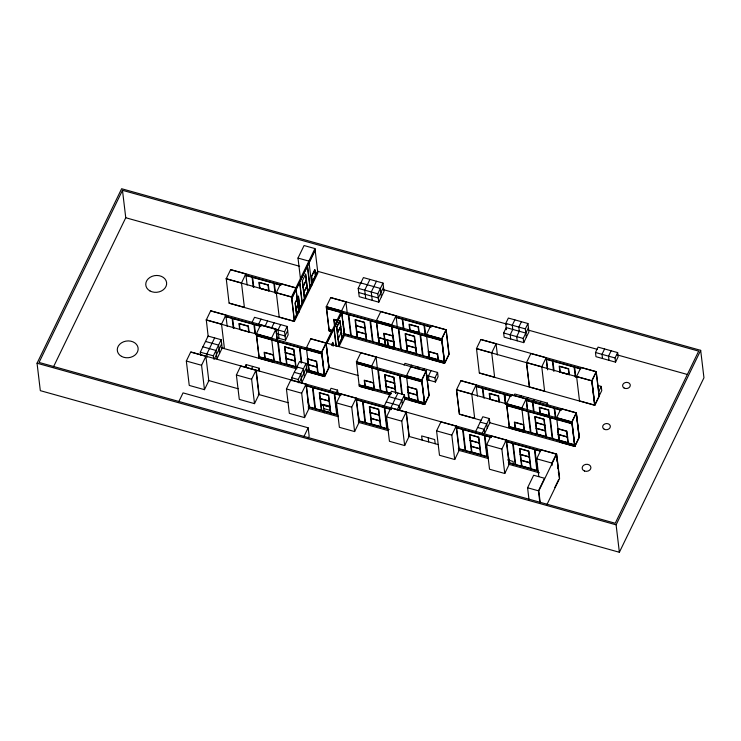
<?xml version="1.0" encoding="UTF-8"?>
<svg xmlns="http://www.w3.org/2000/svg" width="741" height="741" viewBox="0 0 741 741"><rect width="100%" height="100%" fill="white"/><g stroke="black" fill="none" stroke-linecap="round" stroke-linejoin="round"><path stroke-width="1.11" d="M37.05 363.22L121.626 188.733L700.68 350.345L703.95 377.78L619.374 552.267L40.32 390.655L37.05 363.22L616.104 524.832L619.374 552.267M122.478 190.307L39.051 362.442L615.243 523.257L698.68 351.123L122.478 190.307L125.757 217.743L53.38 367.064M186.334 361.034L190.678 352.086L205.905 356.338L208.814 380.726L204.479 389.673L189.242 385.422L186.334 361.034L201.571 365.285L204.479 389.673M208.202 336.646L206.294 319.862L210.629 310.914L225.866 315.166L227.181 326.253M300.513 279.135L298.002 258.072L304.079 245.54L314.953 248.578L291.528 296.909L294.362 321.446L229.089 303.226L226.246 278.69L230.59 269.743L245.817 273.994L247.142 285.081M200.681 355.328L200.302 352.188L208.11 336.081L221.17 339.721L222.17 348.085L216.965 358.82L215.964 350.465L202.904 346.816M178.59 402.094L183.046 392.887L308.173 427.807L309.164 436.171L308.173 438.218M214.64 337.896L206.832 354.013L207.211 357.143M201.571 365.285L205.905 356.338M222.254 347.9L224.43 348.502L221.522 324.113L225.866 315.166M229.154 303.078L244.391 307.33L241.483 282.942L245.817 273.994M213.732 358.968L213.362 355.828L221.17 339.721M214.297 359.116L221.67 343.898M251.912 322.687L254.515 317.315L287.156 326.429L288.156 334.793L285.554 340.156L276.847 337.729M258.442 324.512L261.045 319.139M236.388 375.002L240.723 366.054L255.96 370.305L258.868 394.694L254.524 403.641L239.297 399.39L236.388 375.002L251.616 379.253L254.524 403.641M274.485 362.469L259.248 358.218L256.34 333.83L260.684 324.882L275.911 329.134L277.236 340.221M314.953 248.578L317.861 272.966L294.436 321.298L279.209 317.046L276.3 292.658L280.635 283.71L295.872 287.962L298.771 312.35M244.863 367.295L246.16 364.609L259.22 368.249L259.591 371.389M267.575 320.964L264.972 326.336L261.712 325.419M251.394 369.111L252.69 366.425M274.105 322.78L271.502 328.152L284.553 331.801L285.554 340.156M251.616 379.253L255.96 370.305M274.411 362.618L271.577 338.081L275.911 329.134M291.769 298.16L315.129 249.976M291.806 298.503L299.605 282.451L302.096 303.356L294.307 319.408M315.175 250.328L307.571 265.982L310.081 286.887L317.667 271.234M257.914 370.935L259.22 368.249M280.635 324.604L278.032 329.977L279.024 338.341M302.986 286.758L306.366 279.792M303.013 286.989L306.394 280.024M284.553 331.801L287.156 326.429M295.798 308.821L299.169 301.865M303.68 292.565L307.052 285.6M295.826 309.053L299.197 302.096M303.708 292.797L307.08 285.831M287.656 330.606L285.053 335.979L276.347 333.552M294.344 319.76L317.713 271.577M292.074 380.828L291.695 377.697L299.503 361.589L306.033 363.405L307.033 371.769L301.828 382.513L300.827 374.149L294.297 372.325M286.434 388.969L290.768 380.022L306.005 384.273L308.914 408.661L304.57 417.609L289.342 413.358L286.434 388.969L301.67 393.221L304.57 417.609M306.394 347.798L310.729 338.85L325.957 343.102L328.865 367.49L324.53 376.437L309.293 372.186L306.394 347.798L321.622 352.049L324.53 376.437M331.431 331.625L329.254 331.014L326.346 306.626L330.681 297.678L345.917 301.93L347.242 313.017M298.595 382.652L298.225 379.522L306.033 363.405M299.16 382.801L306.533 367.592M301.67 393.221L306.005 384.273M321.622 352.049L325.957 343.102M345.917 301.93L326.031 342.953L328.939 367.341M326.716 343.305L341.851 312.091M326.725 343.704L333.978 328.763M358.209 288.342L363.414 277.597L382.995 283.062L383.995 291.426L378.79 302.171L359.2 296.696L358.209 288.342L377.79 293.806L378.79 302.171M331.431 345.297L332.866 342.342L333.228 345.362M337.34 333.117L340.684 326.207M331.885 344.658L332.765 342.833L333.163 346.186M337.368 333.348L340.712 326.438M338.063 339.156L341.379 332.014M369.935 279.422L364.729 290.157L365.73 298.521M338.155 346.167L344.185 333.737L341.684 312.832L334.154 328.365L336.266 345.973M338.368 346.177L344.426 333.691M338.97 346.649L344.482 335.265L341.573 310.877L326.346 306.626M376.465 281.237L371.26 291.982L372.26 300.346M303.708 437.014L308.173 427.807M329.726 390.979L331.032 388.293L337.553 390.118L338.053 394.295M377.79 293.806L382.995 283.062M383.495 287.249L378.29 297.984L358.7 292.519M336.257 392.795L337.553 390.118M336.479 402.937L340.823 393.99L356.05 398.241L358.959 422.629L354.624 431.577L339.387 427.325L336.479 402.937L351.716 407.189L354.624 431.577M390.257 394.953L359.274 386.311L356.44 361.765L360.774 352.818L376.011 357.069L371.667 366.017L374.575 390.405L359.348 386.163M376.391 320.594L380.735 311.646L395.963 315.898L391.628 324.845L394.536 349.243L379.299 344.991L376.391 320.594L391.628 324.845M351.716 407.189L356.05 398.241M384.042 406.448L391.415 391.239L404.475 394.879L404.966 399.066L399.76 409.801L399.269 405.623L386.209 401.974M404.067 365.128L404.938 363.34L437.579 372.454L438.079 376.632L435.476 382.004L426.77 379.577M390.572 408.272L397.945 393.054M410.597 366.952L411.468 365.165M386.533 416.905L390.868 407.958L406.105 412.209L409.004 436.597L404.669 445.554L389.442 441.303L386.533 416.905L401.761 421.157L404.669 445.554M406.485 375.743L410.829 366.786L426.056 371.037L421.722 379.985L424.63 404.382L409.393 400.131L406.485 375.743L421.722 379.985M426.445 334.571L430.78 325.614L446.008 329.865L441.673 338.822L444.581 363.21L429.354 358.959L426.445 334.571L441.673 338.822M397.093 410.097L404.475 394.879M417.127 368.777L417.989 366.99M423.648 370.593L424.519 368.805M401.761 421.157L406.105 412.209M431.049 370.63L428.446 376.002L428.946 380.179M435.476 382.004L434.976 377.817L437.579 372.454M424.63 404.382L428.965 395.425L426.131 370.889L310.803 338.702M445.063 362.21L448.916 354.254L446.082 329.717L330.755 297.53M436.579 430.882L440.914 421.925L456.15 426.177L459.059 450.565L454.715 459.522L439.487 455.27L436.579 430.882L451.806 435.134L454.715 459.522M476.102 385.005L471.767 393.962L474.675 418.35L459.439 414.099L456.53 389.71L460.874 380.754L476.102 385.005L477.426 396.092M476.417 348.687L591.744 380.874L594.653 405.262L479.325 373.075L476.491 348.539L480.826 339.582L496.062 343.833L497.387 354.92M506.501 329.689L505.751 323.419L508.354 318.056L527.944 323.521L528.935 331.875L523.73 342.62L504.149 337.155L503.648 332.978L506.251 327.605L525.832 333.07M451.806 435.134L456.15 426.177M479.399 372.927L494.627 377.178L491.718 352.79L496.062 343.833M514.884 319.871L512.281 325.243L512.781 329.421L510.178 334.793L510.679 338.98M521.414 321.696L518.811 327.068L519.311 331.246L516.709 336.618L517.199 340.795M475.435 431.957L482.808 416.748L489.338 418.563L489.838 422.75L484.633 433.485L484.132 429.308L477.602 427.483M526.332 337.248L525.341 328.884L527.944 323.521M523.73 342.62L523.229 338.442L528.435 327.698M481.965 433.781L489.338 418.563M486.624 444.85L490.968 435.893L506.196 440.145L509.104 464.533L504.769 473.49L489.532 469.238L486.624 444.85L501.861 449.102L504.769 473.49M524.721 432.318L509.493 428.066L506.585 403.678L510.92 394.721L526.156 398.973L527.472 410.06M544.681 391.146L529.445 386.895L526.536 362.506L530.88 353.55L546.108 357.801L547.432 368.888M513.958 395.805L514.828 394.008L547.469 403.123L547.71 405.216M520.488 397.621L521.349 395.833M501.861 449.102L506.196 440.145M524.647 432.466L521.812 407.93L526.156 398.973M544.607 391.294L541.773 366.758L546.108 357.801M527.018 399.445L527.879 397.658M533.539 401.27L534.409 399.473M540.069 403.085L540.939 401.298M546.599 404.91L547.469 403.123M538.79 476.556L536.679 458.818L541.013 449.861L556.241 454.113L556.51 456.336M579.11 437.329L574.775 446.286L559.538 442.034L556.63 417.646L560.965 408.689L576.202 412.941L578.98 436.227M599.061 396.157L594.727 405.114L579.499 400.862L576.591 376.474L580.925 367.517L596.153 371.769L598.932 395.055M529.037 499.971L527.583 487.773L533.65 475.25L544.533 478.278L538.457 490.811L539.911 503.009M595.468 352.503L598.07 347.131L617.651 352.596L618.151 356.782L615.549 362.154L595.968 356.68L595.468 352.503L615.049 357.968L615.549 362.154M604.6 348.955L601.998 354.328L602.498 358.505M552.175 465.283L551.906 463.069L556.241 454.113M574.775 446.286L571.867 421.898L576.202 412.941M594.727 405.114L591.818 380.726L596.153 371.769M596.338 371.825L592.003 380.772L594.912 405.16L599.247 396.213L596.227 371.621L480.9 339.434M611.13 350.78L608.528 356.143L609.019 360.33M598.654 391.794L601.257 386.422L597.996 385.515M615.049 357.968L617.651 352.596M554.814 487.458L558.668 479.501M599.154 395.972L601.757 390.609L601.257 386.422M546.691 505.066L559.585 478.454L556.676 454.066L538.818 490.913L540.272 503.111M616.104 524.832L700.68 350.345M298.002 258.072L308.886 261.11L311.794 285.498M360.811 282.969L380.392 288.434L381.393 296.798M505.751 323.419L525.341 328.884M125.757 217.743L299.614 266.269M317.444 271.243L360.913 283.377M383.208 289.592L506.918 324.123M529.204 330.347L597.19 349.317M617.253 354.92L687.463 374.511M503.648 332.978L523.229 338.442M230.664 269.594L295.937 287.814L298.845 312.202M245.206 275.004L280.617 284.877M396.463 317.213L430.762 326.781M545.496 358.811L580.907 368.685M245.716 275.476L252.088 277.245L253.265 287.156M280.922 285.294L274.383 283.479L275.569 293.38M395.861 317.389L402.233 319.149L403.41 329.06M431.067 327.198L424.528 325.382L425.584 334.191M546.006 359.292L552.378 361.062L553.555 370.972M574.673 367.295L580.12 368.805M226.246 278.69L241.483 282.942M259.609 288.101L269.039 290.731M276.3 292.658L291.528 296.909M409.754 330.004L419.184 332.644M476.491 348.539L491.718 352.79M526.536 362.506L541.773 366.758M559.89 371.917L569.329 374.548M576.591 376.474L591.818 380.726M226.181 278.838L291.454 297.058M326.438 308.182L441.766 340.36M326.475 308.534L348.242 314.592L350.734 335.506L343.111 333.385M348.779 314.758L370 320.668L372.491 341.582L351.271 335.664L348.789 314.749M441.812 340.712L420.592 334.793L423.083 355.699L444.304 361.617M337.915 320.483L333.719 319.306L334.441 325.345M355.754 325.456L365.183 328.087M405.799 339.424L415.229 342.055M337.377 320.557L334.117 319.64L334.775 325.216M355.782 325.688L365.211 328.319M392.869 336.043L384.162 333.607L384.829 339.183M405.827 339.656L415.256 342.296M356.449 331.264L365.878 333.895M378.206 337.34L393.888 341.712M406.494 345.232L415.923 347.862M356.477 331.496L365.906 334.126M393.916 341.953L378.595 337.674L379.262 343.25L394.221 347.418M406.522 345.463L415.951 348.094M328.967 329.439L332.237 330.338M329.013 329.782L332.339 330.699M344.5 334.108L444.341 361.96M331.394 331.783L329.18 331.171L326.272 306.774L441.599 338.97L444.507 363.359L343.565 335.182M210.703 310.766L275.985 328.985L277.31 340.073M460.948 380.605L576.276 412.793L579.184 437.181M266.065 326.633L270.409 327.846M225.255 316.175L260.665 326.049M476.602 386.32L510.91 395.889M525.545 399.983L560.956 409.856M225.764 316.648L232.128 318.417L233.304 328.328M232.674 318.584L253.894 324.493L254.941 333.302M260.962 326.466L254.432 324.651L255.608 334.552M476 386.496L482.372 388.265L483.419 397.074M504.677 394.49L505.862 404.391L504.677 394.499L511.207 396.305M526.054 400.464L532.418 402.233L533.594 412.144M561.252 410.273L554.722 408.467L555.898 418.369M426.27 375.391L434.976 377.817M206.294 319.862L221.522 324.113M256.34 333.83L271.577 338.081M356.44 361.765L371.667 366.017M456.53 389.71L471.767 393.962M506.585 403.678L521.812 407.93M556.63 417.646L571.867 421.898M206.22 320.01L321.548 352.197L324.456 376.595L306.755 371.649M356.365 361.923L421.648 380.142L424.556 404.53L404.642 398.973M256.432 335.386L321.714 353.596M421.814 381.532L356.523 363.322L377.79 369.583L380.281 390.498L359.107 384.922L391.192 393.869M506.668 405.225L571.959 423.435M256.469 335.729L277.69 341.647L280.181 362.562L258.961 356.634M321.761 353.948L299.994 347.881L301.698 362.182M421.851 381.884L400.084 375.817L402.317 394.518M506.714 405.577L527.935 411.487L530.426 432.401L509.206 426.483M571.996 423.787L550.23 417.72L552.73 438.626L574.488 444.693M285.202 352.512L294.631 355.143M385.301 380.448L394.731 383.078M535.447 422.351L544.876 424.982M285.229 352.744L294.659 355.374M385.329 380.679L394.758 383.31M407.726 386.932L416.433 389.358L417.09 394.934M535.474 422.583L544.904 425.214M328.096 367.101L357.968 375.446M273.568 354.874L264.139 352.244L264.861 358.283M285.896 358.32L295.326 360.95M307.932 364.47L317.361 367.101M373.668 382.81L364.239 380.179L364.952 386.218M385.996 386.256L395.425 388.886M408.022 392.406L417.461 395.036M523.813 424.713L514.384 422.083L515.097 428.122M536.141 428.159L545.571 430.79M558.168 434.309L567.597 436.94M285.924 358.551L295.353 361.182M307.96 364.702L317.389 367.332M386.024 386.487L395.453 389.118M408.05 392.637L417.489 395.268M536.169 428.391L545.598 431.021M558.195 434.541L567.625 437.171M205.507 341.444L218.567 345.093L219.568 353.457M296.9 366.952L303.43 368.777L304.431 377.141M391.405 393.378L387.052 392.165L386.385 386.589M409.078 398.315L417.785 400.742L417.118 395.166M297.706 367.443L280.728 362.71L278.236 341.796L299.457 347.714L301.281 363.127M306.839 370L324.252 374.844M390.905 393.462L380.818 390.646L378.336 369.731L399.547 375.659L401.779 394.369M403.678 397.019L424.343 402.789M259.007 356.986L297.734 367.786M306.579 370.268L324.289 375.196M404.466 397.584L424.389 403.132M509.252 426.825L574.534 445.035M221.3 347.798L296.798 368.87M481.502 420.425L459.374 414.247L456.465 389.859L571.793 422.046L574.701 446.434L489.245 422.583M388.812 396.611L401.872 400.251L402.363 404.429M480.205 422.111L486.735 423.935L487.235 428.113M200.302 352.188L213.362 355.828M291.695 377.697L298.225 379.522M190.928 351.984L556.5 454.02L559.409 478.408M305.579 385.329L340.99 395.203M355.624 399.297L391.035 409.171M455.724 427.224L491.135 437.097M505.77 441.201L540.078 450.76M306.089 385.811L312.452 387.58L314.944 408.495L308.58 406.716M340.202 395.324L334.756 393.814L337.248 414.719M356.134 399.779L362.506 401.548L364.989 422.463L358.625 420.684M363.044 401.705L384.264 407.624L386.746 428.53L365.535 422.611L363.044 401.696M391.331 409.597L384.801 407.782L387.293 428.687M456.234 427.705L462.606 429.474L465.089 450.389L458.725 448.611M491.431 437.523L484.901 435.708L487.393 456.613M505.223 441.377L512.652 443.442L515.143 464.357L508.771 462.579M540.393 451.186L534.956 449.676L537.447 470.581M319.973 398.436L329.402 401.066M370.018 412.404L379.448 415.034M470.118 440.33L479.547 442.961M520.173 454.298L529.602 456.928M536.679 458.818L551.906 463.069M320.001 398.667L329.43 401.298M370.046 412.635L379.475 415.266M470.146 440.562L479.575 443.192M520.201 454.529L529.63 457.16M329.745 406.225L323.215 404.401L324.215 412.765M320.668 404.243L330.097 406.874M370.713 418.211L380.142 420.842M470.813 446.138L480.242 448.768M520.858 460.105L530.287 462.736M320.696 404.475L330.125 407.105M370.741 418.443L380.17 421.073M470.841 446.369L480.27 449M520.886 460.337L530.315 462.968M323.715 408.587L330.245 410.403M507.594 459.902L513.031 461.421L513.532 465.598M330.421 412.58L321.724 410.153L321.057 404.577M308.154 406.929L338.026 415.266M358.199 420.907L389.182 429.539M458.299 448.833L488.18 457.16M508.345 462.801L538.225 471.128M208.221 380.392L238.093 388.729M258.266 394.36L288.147 402.696M308.321 408.328L338.192 416.664M358.366 422.296L388.238 430.632M408.411 436.264L438.292 444.6M458.466 450.232L488.338 458.568M508.511 464.199L539.494 472.851M527.583 487.773L538.457 490.811M574.683 367.286L575.859 377.197M575.312 377.039L574.136 367.128L552.916 361.219L554.101 371.121M568.958 374.446L568.301 368.87L559.594 366.443L560.261 372.019M568.319 442.979L566.911 431.132L557.482 428.502L558.89 440.349M567.236 436.838L566.578 431.262L557.871 428.835L558.538 434.411M567.263 437.07L567.93 442.646L559.223 440.219L558.566 434.643M555.231 417.118L554.185 408.3L532.964 402.391L534.141 412.292M546.182 357.653L547.636 369.852M556.908 459.661L557.167 461.875M557.565 465.2L557.964 468.525M558.362 471.85L558.621 474.073M549.007 415.618L548.34 410.042L539.633 407.615L540.3 413.182M546.293 436.829L544.181 419.174L534.752 416.544L536.864 434.198M544.515 424.88L543.848 419.304L535.141 416.877L535.808 422.453M544.542 425.112L545.209 430.688M545.237 430.919L545.895 436.495L537.197 434.069L536.53 428.493M535.836 422.685L536.503 428.261M526.462 362.655L529.37 387.043M526.221 398.825L527.546 409.912M531.01 468.775L528.907 451.121L519.478 448.49L521.581 466.145M529.231 456.827L528.574 451.25L519.867 448.824L520.534 454.4M529.259 457.058L529.926 462.634M529.954 462.866L530.621 468.442L521.914 466.015L521.256 460.439M520.562 454.631L521.229 460.207M506.511 403.826L509.419 428.215M505.306 404.243L504.13 394.332L482.91 388.423L484.095 398.325M508.53 456.66L509.252 462.699M506.455 440.052L509.363 464.44M498.962 401.65L498.295 396.074L489.588 393.647L490.255 399.214M480.965 454.807L478.862 437.153L469.433 434.522L471.535 452.177M479.186 442.859L478.519 437.283L469.822 434.856L470.479 440.432M479.214 443.09L479.881 448.666M479.909 448.898L480.576 454.474L471.869 452.047L471.202 446.471M470.507 440.663L471.174 446.239M456.4 426.084L459.309 450.472M438.403 359.978L437.681 353.939L428.252 351.308L428.974 357.347M425.038 334.034L423.991 325.225L402.771 319.315L403.817 328.115M435.189 443.739L434.698 439.561L421.638 435.912L422.138 440.098M418.813 332.542L418.156 326.966L409.449 324.53L410.116 330.106M428.168 437.736L428.668 441.914M416.646 353.902L414.543 336.257L405.114 333.617L407.217 351.271M414.867 341.962L414.2 336.386L405.503 333.95L406.161 339.526M414.895 342.194L415.562 347.761M415.59 348.001L416.257 353.568L407.55 351.141L406.883 345.565M418.174 401.076L416.766 389.229L407.337 386.598L408.745 398.445M406.188 339.758L406.855 345.334M396.037 315.749L397.287 326.985M406.355 412.116L409.264 436.505M394.61 347.751L393.202 335.914L383.773 333.274L385.181 345.121M391.554 325.003L394.462 349.391M395.907 392.915L394.036 377.271L384.607 374.64L386.719 392.295M394.369 382.977L393.703 377.401L384.996 374.974L385.663 380.55M394.397 383.208L395.064 388.784M395.092 389.016L395.62 393.48M387.636 339.971L388.358 346.01M387.302 340.1L387.969 345.676M384.857 339.415L385.515 344.991M385.69 380.781L386.357 386.357M376.317 320.751L379.225 345.139M376.076 356.921L377.326 368.157M380.865 426.881L378.753 409.227L369.324 406.596L371.436 424.25M379.086 414.932L378.419 409.356L369.722 406.929L370.38 412.505M379.114 415.164L379.781 420.74M379.809 420.971L380.476 426.547L371.769 424.121L371.102 418.545M366.6 339.934L364.489 322.279L355.059 319.649L357.162 337.303M364.822 327.985L364.155 322.418L355.448 319.982L356.115 325.558M364.85 328.226L365.517 333.793M365.545 334.024L366.202 339.6L357.505 337.174L356.838 331.598M370.407 412.737L371.074 418.313M356.143 325.79L356.81 331.366M358.385 414.765L359.098 420.805M356.31 398.139L359.218 422.537M343.148 321.937L344.565 333.783M342.101 338.053L339.989 320.399L336.646 327.309L338.748 344.954M340.554 326.475L339.887 320.899L336.803 327.272L337.47 332.848M340.582 326.707L341.249 332.283M341.277 332.514L341.944 338.091L338.85 344.463L338.183 338.887M337.498 333.08L338.155 338.656M333.959 328.763L336.071 346.371M315.555 275.578L314.842 269.539L311.47 276.504L312.183 282.543M330.81 412.913L328.708 395.259L319.278 392.628L321.381 410.282M329.041 400.964L328.374 395.388L319.667 392.962L320.334 398.538M329.069 401.196L330.745 414.59M318.084 373.14L316.666 361.293L307.237 358.663L308.654 370.509M317 366.999L316.333 361.423L307.626 358.996L308.293 364.563M317.028 367.23L317.685 372.806L308.988 370.37L308.321 364.804M307.774 291.639L305.672 273.985L302.3 280.95L304.403 298.604M305.57 274.485L306.237 280.061M306.255 280.293L306.922 285.869M306.95 286.1L307.617 291.676L304.505 298.104L303.838 292.528M320.362 398.769L321.029 404.345M302.458 280.913L303.115 286.489M303.143 286.721L303.81 292.297M299.892 307.904L298.484 296.057L295.103 303.013L296.52 314.86M299.04 302.133L298.382 296.557L295.261 302.976L295.928 308.552M299.068 302.365L299.735 307.941L296.622 314.36L295.955 308.784M308.33 400.798L309.053 406.837M306.255 384.171L309.164 408.56M307.997 400.927L308.664 406.503M291.602 296.761L294.51 321.149M296.048 366.99L293.945 349.335L284.516 346.705L286.619 364.359M294.27 355.041L293.612 349.465L284.905 347.038L285.572 352.614M294.297 355.272L294.964 360.848M294.992 361.08L295.659 366.656L286.952 364.229L286.285 358.653M285.6 352.846L286.258 358.422M275.022 293.232L273.846 283.321L252.625 277.412L253.811 287.313M268.668 290.629L268.01 285.063L259.304 282.627L259.971 288.203M256.266 333.978L259.174 358.366M256.21 370.204L259.118 394.592M248.717 331.801L248.05 326.235L239.343 323.798L240.01 329.375M246.16 364.609L246.41 366.693M232.674 318.574L233.85 328.485M307.395 266.389L299.79 282.043L302.291 302.949L309.886 287.295L307.376 266.38M314.74 270.039L311.628 276.467L312.285 282.043L315.397 275.615L314.74 270.039M326.142 343.157L321.807 352.105L324.715 376.493L329.05 367.545L326.142 343.157M426.242 371.093L421.898 380.04L424.806 404.429L429.15 395.481L426.242 371.093M446.193 329.921L441.858 338.869L444.767 363.257L449.102 354.309L446.193 329.921M576.387 412.996L572.043 421.944L574.951 446.332L579.295 437.385L576.387 412.996M268.344 284.924L258.915 282.293L259.637 288.332L269.066 290.963L268.344 284.924M418.489 326.837L409.06 324.197L409.782 330.236L419.211 332.876L418.489 326.837M568.634 368.74L559.205 366.11L559.918 372.149L569.357 374.779L568.634 368.74M398.288 328.559L370.537 320.825L373.038 341.731L400.779 349.465L398.288 328.559M420.045 334.636L398.825 328.726L401.326 349.632L422.546 355.541L420.045 334.636M437.347 354.068L428.641 351.642L429.308 357.218L438.014 359.644L437.347 354.068M248.383 326.096L238.954 323.465L239.676 329.504L249.106 332.135L248.383 326.096M498.628 395.944L489.199 393.314L489.921 399.353L499.351 401.983L498.628 395.944M548.673 409.912L539.244 407.281L539.967 413.321L549.396 415.951L548.673 409.912M549.692 417.563L528.472 411.653L530.964 432.549L552.184 438.468L549.692 417.563M273.234 355.004L264.528 352.577L265.195 358.153L273.901 360.58L273.234 355.004M373.325 382.94L364.628 380.513L365.294 386.089L373.992 388.516L373.325 382.94M523.47 424.852L514.773 422.416L515.43 427.992L524.137 430.419L523.47 424.852M334.21 393.647L312.989 387.738L315.49 408.643L336.71 414.552L334.21 393.647M484.364 435.551L463.144 429.632L465.635 450.537L486.856 456.456L484.364 435.551M534.409 449.518L513.189 443.6L515.68 464.505L536.901 470.424L534.409 449.518M121.459 356.356A10.476 8.401 -6.8 0 0 138.095 349.9A10.476 8.401 -6.8 0 0 123.58 341.786A10.476 8.401 -6.8 0 0 121.459 356.356M149.951 290.917A10.476 8.401 -6.8 0 0 166.586 284.451A10.476 8.401 -6.8 0 0 152.072 276.337A10.476 8.401 -6.8 0 0 149.951 290.917M584.575 471.044A4.39 3.52 -6.8 0 0 590.91 467.414A4.39 3.52 -6.8 0 0 584.13 464.968A4.39 3.52 -6.8 0 0 584.575 471.044M604.202 429.215A3.853 3.084 -6.8 0 0 610.315 426.844A3.853 3.084 -6.8 0 0 604.98 423.861A3.853 3.084 -6.8 0 0 604.202 429.215M624.015 387.96A3.853 3.084 -6.8 0 0 630.248 385.811A3.853 3.084 -6.8 0 0 625.098 382.625A3.853 3.084 -6.8 0 0 624.015 387.96"/></g></svg>
